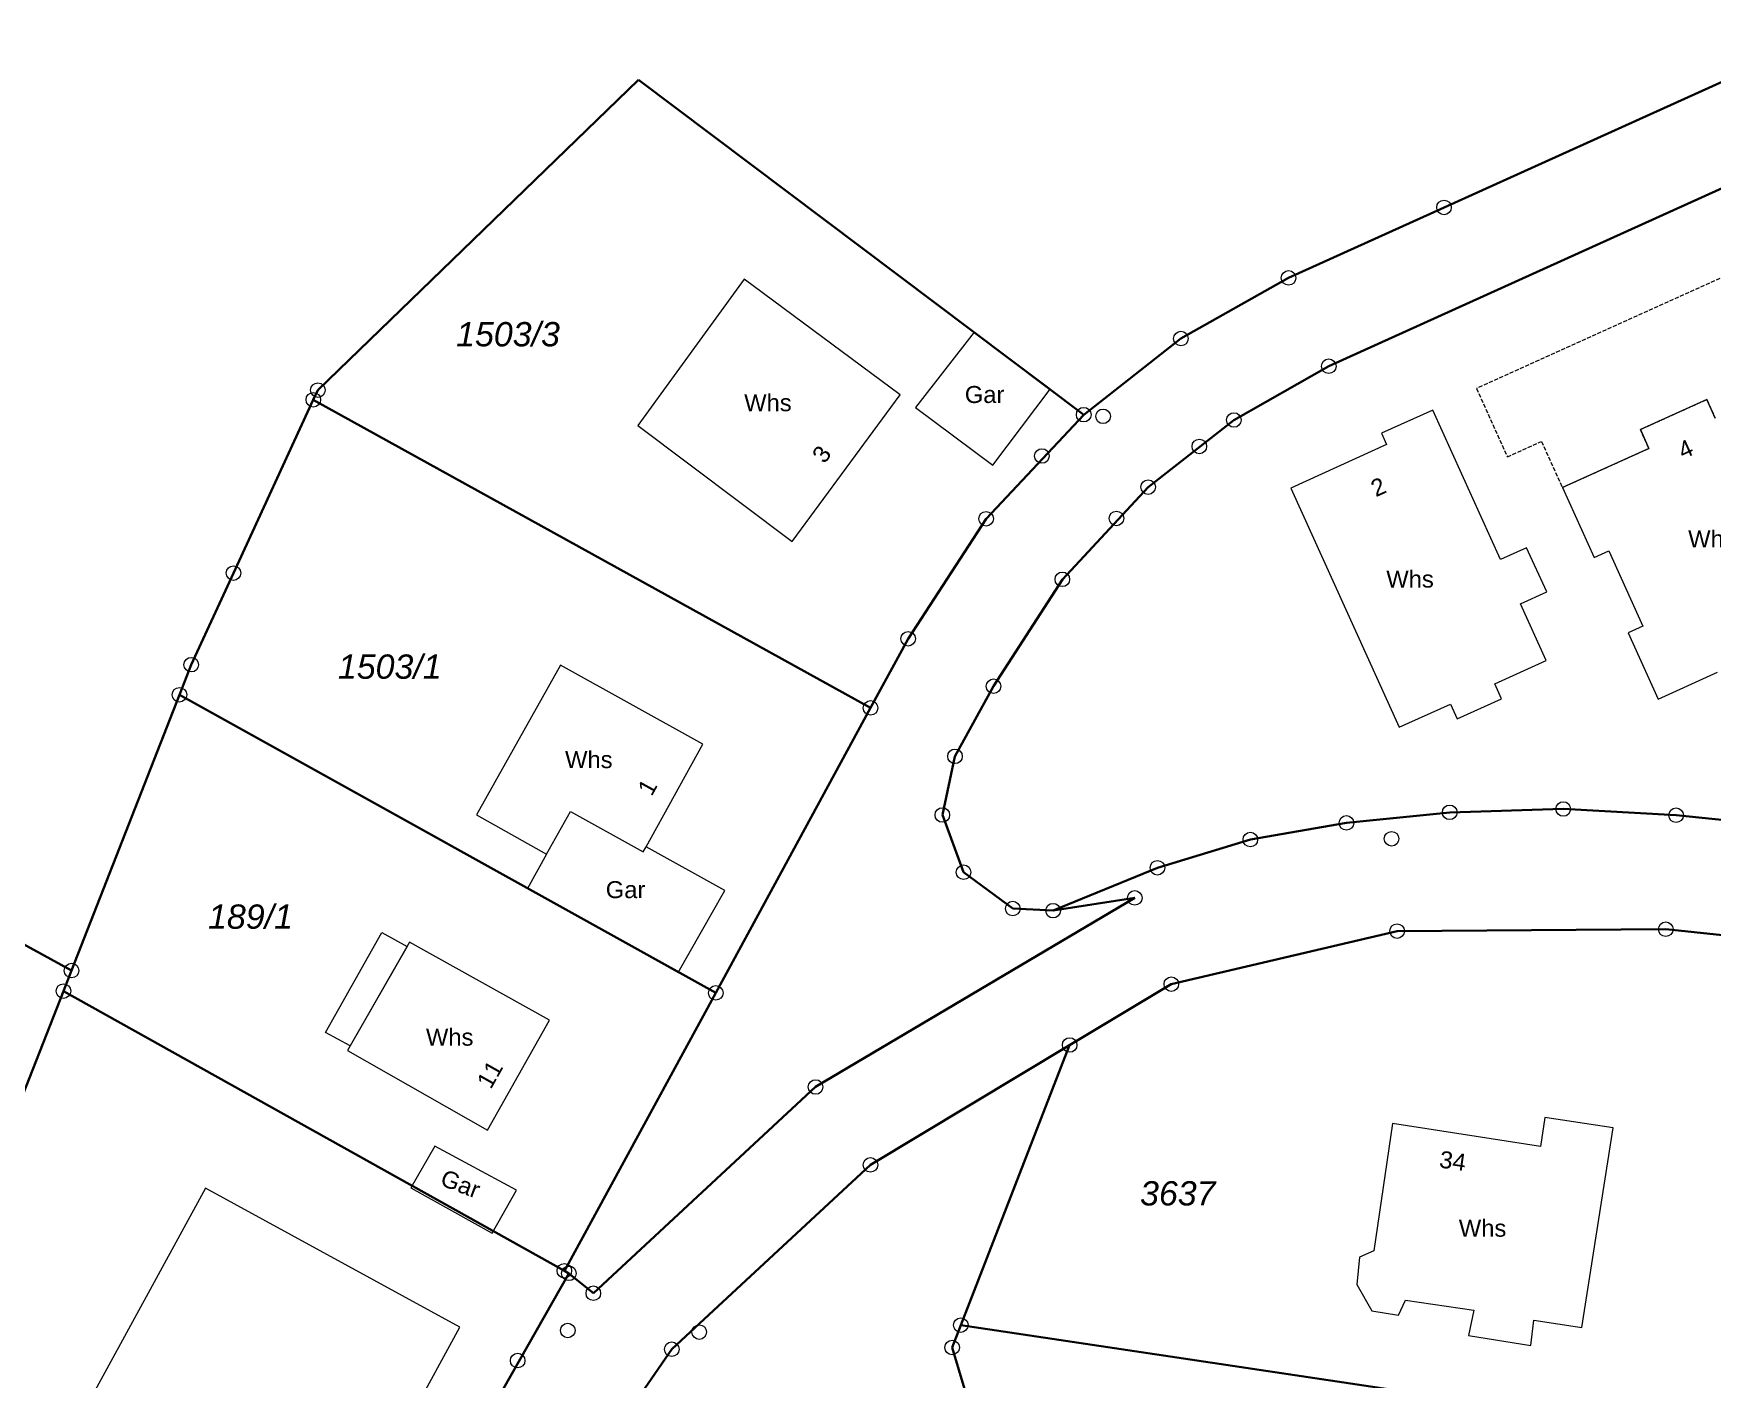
# Model space of a CAD drawing. Header units: metres. Extents: x -154 to 118, y -112 to 159.
# Drawn here: x -56.1 to 47.5, y 69.1 to 152.3 of the extents above; entities that cross this region are included whole.
import ezdxf

# ---------------------------------------------------------------- set-up
doc = ezdxf.new("R2010")
doc.units = ezdxf.units.M
for name, pattern in [('1600.2028', [0]), ('1600.2032', [0.5, 0.25, 0, 0, -0.25]), ('1600.2505', [0]), ('1600.2507', [0]), ('1600.2515', [0])]:
    doc.linetypes.add(name, pattern=pattern)
doc.layers.get('0').update_dxf_attribs({"color": 1, "linetype": 'CONTINUOUS'})
for name, color, linetype, lineweight in [('Flurstücke_Grenzpunkte', 255, 'CONTINUOUS', 0), ('Gebäude', 255, 'CONTINUOUS', 0), ('Lagebezeichnungen', 255, 'CONTINUOUS', 0), ('Migrationsobjekte', 7, 'CONTINUOUS', 18), ('Verkehr', 255, 'CONTINUOUS', 0)]:
    doc.layers.add(name, color=color, linetype=linetype, lineweight=lineweight)
doc.styles.add('Flurstücksnummer - K 10 700', font='Arial Italic.ttf')
doc.styles.add('Flurstücksnummer_ Schrägstrich - K 10 700', font='Arial Italic.ttf')
doc.styles.add('Gebäudefunktion (nur BW)', font='Arial.ttf')
doc.styles.add('Sonstiger Text_ Bezeichnung - N 7 380', font='Arial.ttf')

# ---------------------------------------------------------------- blocks, each defined once
blk = doc.blocks.new('Grenzpunkt mit Abmarkung (Marke)')
at = {"color": 0, "lineweight": -2}
blk.add_circle((0, 0), 0.5, dxfattribs=at)

msp = doc.modelspace()

# ---------------------------------------------------------------- linework, layer by layer
at = {"layer": 'Flurstücke_Grenzpunkte', "color": 7, "linetype": '1600.2028', "lineweight": 35}
for p, q in [((54.7, 152.26, 0.04), (30.96, 141.52, 0.04)), ((66.23, 150.91, 0.04), (23.84, 131.71, 0.04)), ((30.96, 141.52, 0.04), (21.36, 137.17, 0.04)), ((21.36, 137.17, 0.04), (14.71, 133.42, 0.04)), ((14.71, 133.42, 0.04), (8.71, 128.72, 0.04)), ((23.84, 131.71, 0.04), (17.98, 128.39, 0.04)), ((-38.86, 129.64, 0.04), (-43.79, 118.94, 0.04)), ((-38.58, 130.24, 0.04), (-38.86, 129.64, 0.04)), ((-116.36, 128.73, 0.04), (-53.79, 94.39, 0.04)), ((17.98, 128.39, 0.04), (12.69, 124.25, 0.04)), ((12.69, 124.25, 0.04), (7.39, 118.55, 0.04)), ((2.68, 122.29, 0.04), (-2.13, 114.88, 0.04)), ((-43.79, 118.94, 0.04), (-46.4, 113.28, 0.04)), ((7.39, 118.55, 0.04), (3.14, 111.95, 0.04)), ((-2.13, 114.88, 0.04), (-4.45, 110.61, 0.04)), ((-46.4, 113.28, 0.04), (-47.13, 111.42, 0.04)), ((-53.79, 94.39, 0.04), (-47.13, 111.42, 0.04)), ((3.14, 111.95, 0.04), (0.76, 107.62, 0.04)), ((-4.45, 110.61, 0.04), (-14.01, 93.01, 0.04)), ((0.76, 107.62, 0.04), (-0.02, 104, 0.04)), ((-0.02, 104, 0.04), (1.29, 100.46, 0.04)), ((24.93, 103.51, 0.04), (31.31, 104.16, 0.04)), ((31.31, 104.16, 0.04), (38.32, 104.37, 0.04)), ((38.32, 104.37, 0.04), (45.29, 103.98, 0.04)), ((45.29, 103.98, 0.04), (56.73, 102.84, 0.04)), ((19, 102.48, 0.04), (24.93, 103.51, 0.04)), ((13.26, 100.74, 0.04), (19, 102.48, 0.04)), ((6.82, 98.09, 0.04), (13.26, 100.74, 0.04)), ((1.29, 100.46, 0.04), (4.33, 98.22, 0.04)), ((-7.85, 87.2, 0.04), (11.86, 98.88, 0.04)), ((11.86, 98.88, 0.04), (6.82, 98.09, 0.04)), ((4.33, 98.22, 0.04), (6.82, 98.09, 0.04)), ((28.06, 96.83, 0.04), (14.12, 93.55, 0.04)), ((44.65, 96.94, 0.04), (28.06, 96.83, 0.04)), ((55.82, 95.76, 0.04), (44.65, 96.94, 0.04)), ((-54.29, 93.12, 0.04), (-53.79, 94.39, 0.04)), ((14.12, 93.55, 0.04), (7.84, 89.79, 0.04)), ((-60.62, 76.99, 0.04), (-54.29, 93.12, 0.04)), ((-14.01, 93.01, 0.04), (-23.36, 75.85, 0.04)), ((7.84, 89.79, 0.04), (-4.46, 82.39, 0.04)), ((1.12, 72.49, 0.04), (7.84, 89.79, 0.04)), ((-21.57, 74.46, 0.04), (-7.85, 87.2, 0.04)), ((-4.46, 82.39, 0.04), (-16.73, 71, 0.04)), ((-23.08, 75.69, 0.04), (-38.64, 48.31, 0.04)), ((-23.36, 75.85, 0.04), (-23.08, 75.69, 0.04)), ((-23.08, 75.69, 0.04), (-21.57, 74.46, 0.04)), ((0.58, 71.11, 0.04), (1.12, 72.49, 0.04)), ((55.92, 64.3, 0.04), (1.12, 72.49, 0.04)), ((-16.73, 71, 0.04), (-28.83, 53.48, 0.04)), ((4.63, 57.68, 0.04), (0.58, 71.11, 0.04))]:
    msp.add_line(p, q, dxfattribs=at)
at = {"layer": 'Gebäude', "color": 7, "linetype": '1600.2032', "lineweight": 18}
for p, q in [((64.89, 144.77, 0.04), (32.97, 130.34, 0.04)), ((32.97, 130.34, 0.04), (34.87, 126.11, 0.04)), ((43.61, 126.64, 0.04), (43.09, 127.8, 0.04)), ((34.87, 126.11, 0.04), (36.97, 127.07, 0.04)), ((36.97, 127.07, 0.04), (38.27, 124.22, 0.04)), ((38.27, 124.22, 0.04), (43.61, 126.64, 0.04))]:
    msp.add_line(p, q, dxfattribs=at)
at = {"layer": 'Gebäude', "color": 7, "linetype": '1600.2505', "lineweight": 18}
for p, q in [((30.27, 129, 0.04), (27.1, 127.57, 0.04)), ((27.1, 127.57, 0.04), (27.41, 126.87, 0.04)), ((43.09, 127.8, 0.04), (43.61, 126.64, 0.04)), ((43.61, 126.64, 0.04), (38.27, 124.22, 0.04)), ((38.27, 124.22, 0.04), (40.22, 119.9, 0.04)), ((36.06, 120.5, 0.04), (34.45, 119.77, 0.04)), ((37.3, 117.77, 0.04), (36.06, 120.5, 0.04)), ((40.22, 119.9, 0.04), (41.13, 120.32, 0.04)), ((41.13, 120.32, 0.04), (43.24, 115.66, 0.04)), ((35.68, 117.04, 0.04), (37.3, 117.77, 0.04)), ((37.27, 113.53, 0.04), (35.68, 117.04, 0.04)), ((43.24, 115.66, 0.04), (42.33, 115.24, 0.04)), ((42.33, 115.24, 0.04), (44.18, 111.16, 0.04)), ((34.09, 112.09, 0.04), (37.27, 113.53, 0.04)), ((34.5, 111.18, 0.04), (34.09, 112.09, 0.04)), ((44.18, 111.16, 0.04), (47.84, 112.81, 0.04)), ((31.78, 109.94, 0.04), (34.5, 111.18, 0.04)), ((28.18, 109.42, 0.04), (31.36, 110.85, 0.04)), ((31.36, 110.85, 0.04), (31.78, 109.94, 0.04)), ((-28.78, 104, 0.04), (-24.46, 101.57, 0.04)), ((-24.46, 101.57, 0.04), (-22.98, 104.21, 0.04)), ((-18.49, 101.72, 0.04), (-18.31, 102.04, 0.04)), ((-24.46, 101.57, 0.04), (-25.64, 99.46, 0.04)), ((-16.34, 94.27, 0.04), (-13.45, 99.33, 0.04)), ((37.19, 85.32, 0.04), (36.91, 83.53, 0.04)), ((41.41, 84.68, 0.04), (37.19, 85.32, 0.04)), ((27.78, 84.95, 0.04), (26.63, 77.09, 0.04)), ((39.46, 72.35, 0.04), (41.41, 84.68, 0.04)), ((-45.52, 80.95, 0.04), (-57.5, 59.01, 0.04)), ((26.63, 77.09, 0.04), (25.74, 76.69, 0.04)), ((25.74, 76.69, 0.04), (25.58, 75, 0.04)), ((25.58, 75, 0.04), (26.51, 73.38, 0.04)), ((28.15, 73.1, 0.04), (28.57, 74.04, 0.04)), ((28.57, 74.04, 0.04), (32.79, 73.42, 0.04)), ((26.51, 73.38, 0.04), (28.15, 73.1, 0.04)), ((32.79, 73.42, 0.04), (32.46, 71.85, 0.04)), ((36.31, 71.24, 0.04), (36.51, 72.79, 0.04)), ((36.51, 72.79, 0.04), (39.46, 72.35, 0.04)), ((-41.78, 50.43, 0.04), (-29.81, 72.37, 0.04)), ((32.46, 71.85, 0.04), (36.31, 71.24, 0.04))]:
    msp.add_line(p, q, dxfattribs=at)
at = {"layer": 'Migrationsobjekte', "color": 7, "linetype": '1600.2507', "lineweight": 18}
for p, q in [((-38.1, 90.57, 0.04), (-34.62, 96.74, 0.04)), ((-34.62, 96.74, 0.04), (-33.07, 95.88, 0.04)), ((-33.07, 95.88, 0.04), (-36.59, 89.74, 0.04)), ((-36.59, 89.74, 0.04), (-38.1, 90.57, 0.04))]:
    msp.add_line(p, q, dxfattribs=at)
at = {"layer": 'Verkehr', "color": 253, "linetype": '1600.2515', "lineweight": 18, "true_color": 0x999999}
for p, q in [((54.7, 152.26, 0.04), (30.96, 141.52, 0.04)), ((30.96, 141.52, 0.04), (21.36, 137.17, 0.04)), ((21.36, 137.17, 0.04), (14.71, 133.42, 0.04)), ((14.71, 133.42, 0.04), (8.71, 128.72, 0.04)), ((2.68, 122.29, 0.04), (-2.13, 114.88, 0.04)), ((-2.13, 114.88, 0.04), (-4.45, 110.61, 0.04)), ((-4.45, 110.61, 0.04), (-14.01, 93.01, 0.04)), ((-7.85, 87.2, 0.04), (11.86, 98.88, 0.04)), ((11.86, 98.88, 0.04), (6.82, 98.09, 0.04)), ((-14.01, 93.01, 0.04), (-23.36, 75.85, 0.04)), ((-21.57, 74.46, 0.04), (-7.85, 87.2, 0.04)), ((-23.08, 75.69, 0.04), (-38.64, 48.31, 0.04)), ((-23.36, 75.85, 0.04), (-23.08, 75.69, 0.04)), ((-23.08, 75.69, 0.04), (-21.57, 74.46, 0.04))]:
    msp.add_line(p, q, dxfattribs=at)

# ---------------------------------------------------------------- block references
at = {"layer": 'Flurstücke_Grenzpunkte', "color": 7, "lineweight": 18, "xscale": 0.9, "yscale": 0.9, "zscale": 0.9}
for p in [(30.96, 141.52, 0.04), (21.36, 137.17, 0.04), (14.71, 133.42, 0.04), (23.84, 131.71, 0.04), (-38.58, 130.24, 0.04), (-38.86, 129.64, 0.04), (8.71, 128.72, 0.04), (9.91, 128.62, 0.04), (17.98, 128.39, 0.04), (6.13, 126.17, 0.04), (15.85, 126.76, 0.04), (12.69, 124.25, 0.04), (2.68, 122.29, 0.04), (10.73, 122.31, 0.04), (-43.79, 118.94, 0.04), (7.39, 118.55, 0.04), (-2.13, 114.88, 0.04), (-46.4, 113.28, 0.04), (3.14, 111.95, 0.04), (-47.13, 111.42, 0.04), (-4.45, 110.61, 0.04), (0.76, 107.62, 0.04), (38.32, 104.37, 0.04), (-0.02, 104, 0.04), (24.93, 103.51, 0.04), (31.31, 104.16, 0.04), (45.29, 103.98, 0.04), (19, 102.48, 0.04), (27.72, 102.53, 0.04), (1.29, 100.46, 0.04), (13.26, 100.74, 0.04), (4.33, 98.22, 0.04), (6.82, 98.09, 0.04), (11.86, 98.88, 0.04), (28.06, 96.83, 0.04), (44.65, 96.94, 0.04), (-53.79, 94.39, 0.04), (-54.29, 93.12, 0.04), (-14.01, 93.01, 0.04), (14.12, 93.55, 0.04), (7.84, 89.79, 0.04), (-7.85, 87.2, 0.04), (-4.46, 82.39, 0.04), (-23.36, 75.85, 0.04), (-23.08, 75.69, 0.04), (-21.57, 74.46, 0.04), (-23.15, 72.16, 0.04), (1.12, 72.49, 0.04), (-15.03, 72.06, 0.04), (0.58, 71.11, 0.04), (-26.24, 70.3, 0.04), (-16.73, 71, 0.04)]:
    msp.add_blockref('Grenzpunkt mit Abmarkung (Marke)', p, dxfattribs=at)

# ---------------------------------------------------------------- texts
at = {"layer": 'Flurstücke_Grenzpunkte', "color": 7, "lineweight": 18, "char_height": 1.5, "attachment_point": 5, "rotation": 0.0091, "line_spacing_factor": 0.69, "bg_fill": 2}
for s, insert, style in [('1503/3', (-26.84, 133.68, 0.04), 'Flurstücksnummer_ Schrägstrich - K 10 700'), ('1503/1', (-34.14, 113.15, 0.04), 'Flurstücksnummer_ Schrägstrich - K 10 700'), ('189/1', (-42.74, 97.71, 0.04), 'Flurstücksnummer_ Schrägstrich - K 10 700'), ('3637', (14.52, 80.62, 0.04), 'Flurstücksnummer - K 10 700')]:
    msp.add_mtext(s, dxfattribs=dict(at, insert=insert, style=style))
at = {"layer": 'Gebäude', "color": 7, "lineweight": 18, "char_height": 1.05, "attachment_point": 5, "line_spacing_factor": 0.69, "style": 'Gebäudefunktion (nur BW)', "bg_fill": 2}
for s, insert, rotation in [('Gar', (2.59, 129.96, 0.04), 0.0091), ('Whs', (-10.79, 129.45, 0.04), 0.0091), ('Whs', (47.5, 121.04, 0.04), 0.0091), ('Whs', (28.86, 118.56, 0.04), 0.0091), ('Whs', (-21.85, 107.41, 0.04), 0.0091), ('Gar', (-19.58, 99.38, 0.04), 0.0091), ('Whs', (-30.44, 90.27, 0.04), 0.0091), ('Gar', (-29.77, 81.21, 0.04), 339.3085), ('Whs', (33.34, 78.47, 0.04), 0.0091)]:
    msp.add_mtext(s, dxfattribs=dict(at, insert=insert, rotation=rotation))
at = {"layer": 'Lagebezeichnungen', "color": 7, "lineweight": 18, "char_height": 1.05, "attachment_point": 5, "line_spacing_factor": 0.69, "style": 'Sonstiger Text_ Bezeichnung - N 7 380', "bg_fill": 2}
for s, insert, rotation in [('3', (-7.47, 126.28, 0.04), 53.2968), ('4', (45.87, 126.6, 0.04), 24.3456), ('2', (26.9, 124.26, 0.04), 24.3788), ('34', (31.5, 82.63, 0.04), 351.8094)]:
    msp.add_mtext(s, dxfattribs=dict(at, insert=insert, rotation=rotation))

# ---------------------------------------------------------------- next in the draw order: linework, layer by layer
at = {"layer": 'Flurstücke_Grenzpunkte', "color": 7, "linetype": '1600.2028', "lineweight": 35}
for p, q in [((-18.79, 149.41, 0.04), (-38.58, 130.24, 0.04)), ((8.71, 128.72, 0.04), (-18.79, 149.41, 0.04)), ((-38.86, 129.64, 0.04), (-4.45, 110.61, 0.04)), ((8.71, 128.72, 0.04), (2.68, 122.29, 0.04))]:
    msp.add_line(p, q, dxfattribs=at)
at = {"layer": 'Gebäude', "color": 7, "linetype": '1600.2505', "lineweight": 18}
for p, q in [((-12.25, 137.08, 0.04), (-18.82, 128.06, 0.04)), ((-2.63, 129.95, 0.04), (-12.25, 137.08, 0.04)), ((1.95, 133.81, 0.04), (-1.68, 129.17, 0.04)), ((6.63, 130.29, 0.04), (1.95, 133.81, 0.04)), ((-9.29, 120.88, 0.04), (-2.63, 129.95, 0.04)), ((3.1, 125.6, 0.04), (6.63, 130.29, 0.04)), ((47.18, 129.65, 0.04), (43.09, 127.8, 0.04)), ((47.7, 128.5, 0.04), (47.18, 129.65, 0.04)), ((-1.68, 129.17, 0.04), (3.1, 125.6, 0.04)), ((34.45, 119.77, 0.04), (30.27, 129, 0.04)), ((-18.82, 128.06, 0.04), (-9.29, 120.88, 0.04)), ((27.41, 126.87, 0.04), (21.49, 124.19, 0.04)), ((21.49, 124.19, 0.04), (28.18, 109.42, 0.04)), ((-23.6, 113.25, 0.04), (-28.78, 104, 0.04)), ((-14.8, 108.38, 0.04), (-23.6, 113.25, 0.04)), ((-13.45, 99.33, 0.04), (-18.31, 102.04, 0.04)), ((-25.64, 99.46, 0.04), (-16.34, 94.27, 0.04)), ((-32.93, 96.14, 0.04), (-36.76, 89.45, 0.04)), ((-24.28, 91.33, 0.04), (-32.93, 96.14, 0.04)), ((36.91, 83.53, 0.04), (27.78, 84.95, 0.04)), ((-31.35, 83.55, 0.04), (-32.84, 80.97, 0.04)), ((-26.31, 80.82, 0.04), (-31.35, 83.55, 0.04)), ((-29.81, 72.37, 0.04), (-45.52, 80.95, 0.04)), ((-32.84, 80.97, 0.04), (-27.81, 78.18, 0.04)), ((-27.81, 78.18, 0.04), (-26.31, 80.82, 0.04))]:
    msp.add_line(p, q, dxfattribs=at)
at = {"layer": 'Gebäude', "color": 7, "linetype": '1600.2032', "lineweight": 18}
for p, q in [((43.09, 127.8, 0.04), (47.18, 129.65, 0.04)), ((47.18, 129.65, 0.04), (47.7, 128.5, 0.04))]:
    msp.add_line(p, q, dxfattribs=at)
at = {"layer": 'Verkehr', "color": 253, "linetype": '1600.2515', "lineweight": 18, "true_color": 0x999999}
msp.add_line((8.71, 128.72, 0.04), (2.68, 122.29, 0.04), dxfattribs=at)

# ---------------------------------------------------------------- next in the draw order: texts
at = {"layer": 'Lagebezeichnungen', "color": 7, "lineweight": 18, "char_height": 1.05, "attachment_point": 5, "line_spacing_factor": 0.69, "style": 'Sonstiger Text_ Bezeichnung - N 7 380', "bg_fill": 2}
for s, insert, rotation in [('1', (-18.23, 105.72, 0.04), 61.0579), ('11', (-27.96, 87.98, 0.04), 60.5629)]:
    msp.add_mtext(s, dxfattribs=dict(at, insert=insert, rotation=rotation))

# ---------------------------------------------------------------- next in the draw order: linework, layer by layer
at = {"layer": 'Flurstücke_Grenzpunkte', "color": 7, "linetype": '1600.2028', "lineweight": 35}
for p, q in [((-47.13, 111.42, 0.04), (-14.01, 93.01, 0.04)), ((-23.36, 75.85, 0.04), (-54.29, 93.12, 0.04))]:
    msp.add_line(p, q, dxfattribs=at)
at = {"layer": 'Gebäude', "color": 7, "linetype": '1600.2505', "lineweight": 18}
for p, q in [((-18.31, 102.04, 0.04), (-14.8, 108.38, 0.04)), ((-22.98, 104.21, 0.04), (-18.49, 101.72, 0.04)), ((-28.11, 84.53, 0.04), (-24.28, 91.33, 0.04)), ((-36.76, 89.45, 0.04), (-28.11, 84.53, 0.04))]:
    msp.add_line(p, q, dxfattribs=at)

doc.saveas('drawing.dxf')
